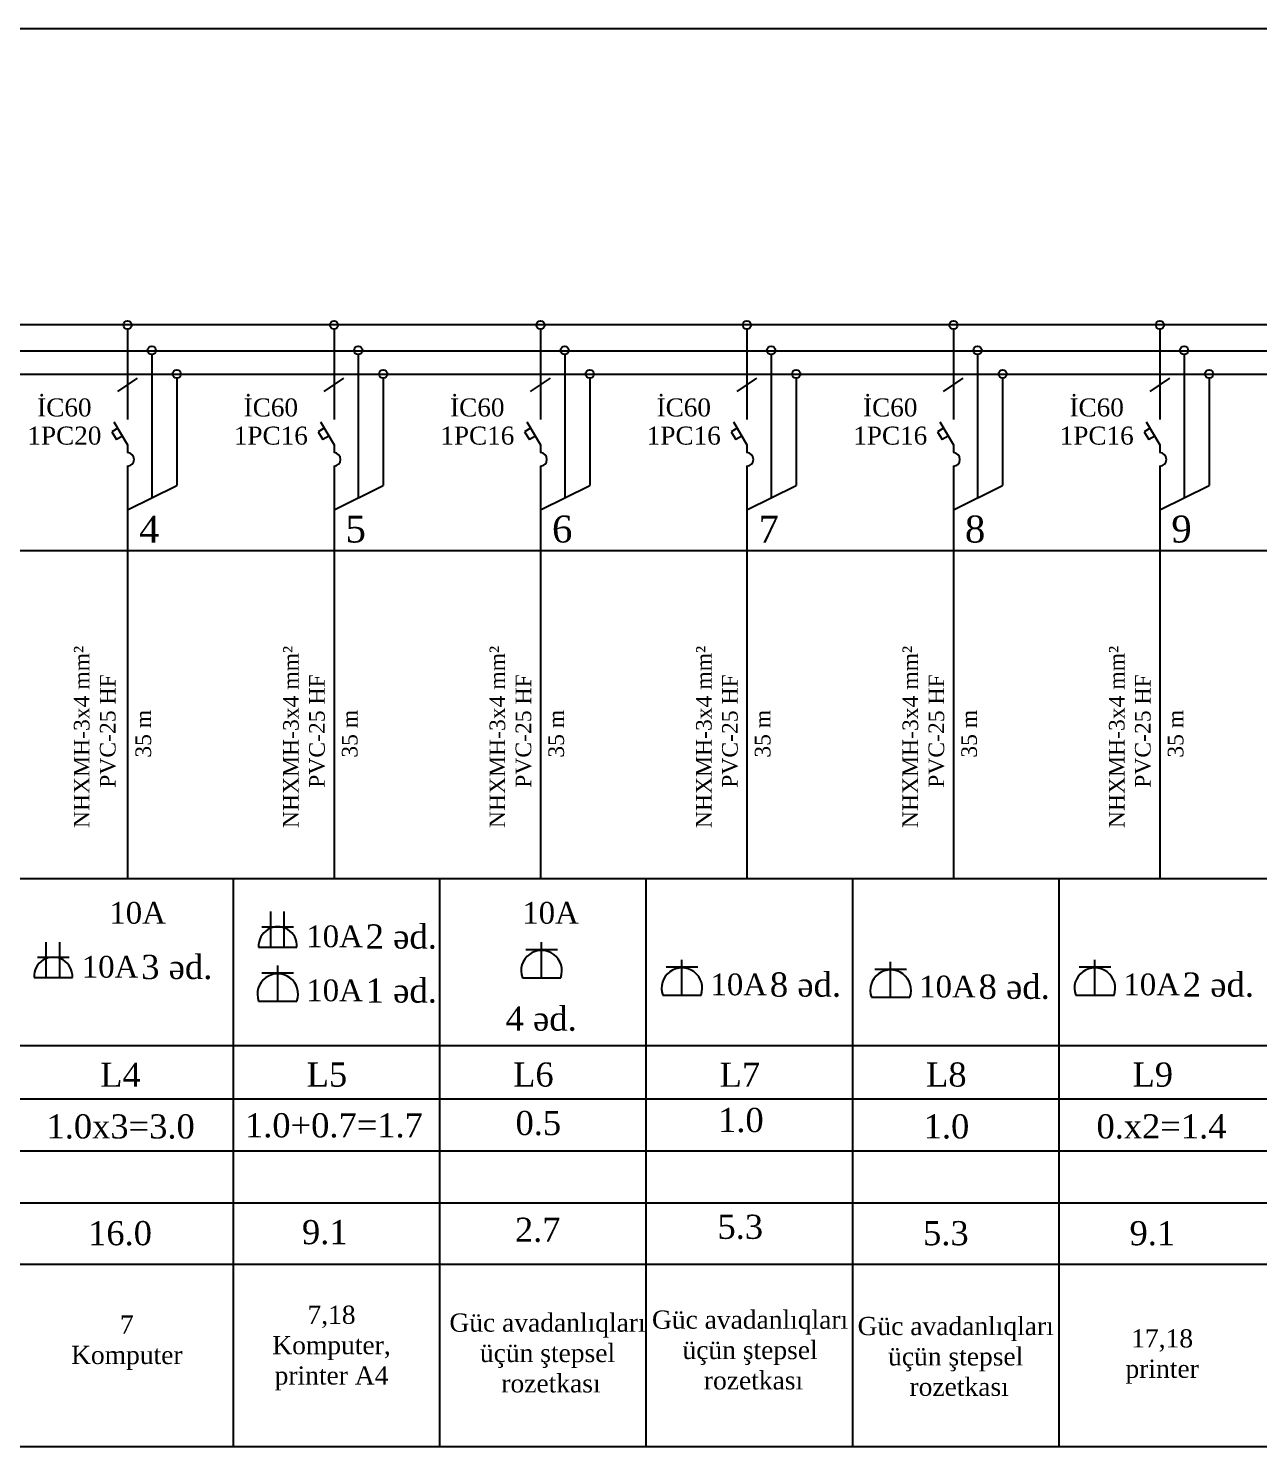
# Model space of a CAD drawing. Header units: millimetres. Extents: x 42452 to 2852333, y -419346 to 834876.
# Drawn here: x 2598011 to 2608749, y 223321 to 235696 of the extents above; entities that cross this region are included whole.
import ezdxf

# ---------------------------------------------------------------- set-up
doc = ezdxf.new("R2010")
doc.units = ezdxf.units.MM
doc.layers.add('1111', color=7, linetype='Continuous')
doc.layers.add('Elektrik isiqlandirma_Lightening.ET-XET', color=7, linetype='Continuous')
doc.styles.add('GENERATED_STYLE_3', font='ARIAALB2.TTF')

# ---------------------------------------------------------------- blocks, each defined once
blk = doc.blocks.new('Line_167', base_point=(156363518, 84643528))
at = {"layer": 'Elektrik isiqlandirma_Lightening.ET-XET', "linetype": 'Continuous'}
blk.add_line((156363518, 84643483), (156363518, 84642531), dxfattribs=at)
blk.add_circle((156363518, 84643528), 44.2, dxfattribs=at)
blk = doc.blocks.new('Line_168', base_point=(156364038, 84643010))
at = {"layer": 'Elektrik isiqlandirma_Lightening.ET-XET', "linetype": 'Continuous'}
blk.add_line((156364038, 84642966), (156364038, 84641833), dxfattribs=at)
blk.add_circle((156364038, 84643010), 44.2, dxfattribs=at)
blk = doc.blocks.new('Line_169', base_point=(156363773, 84643259))
at = {"layer": 'Elektrik isiqlandirma_Lightening.ET-XET', "linetype": 'Continuous'}
blk.add_line((156363773, 84643215), (156363773, 84642531), dxfattribs=at)
blk.add_circle((156363773, 84643259), 44.2, dxfattribs=at)
blk = doc.blocks.new('cdvgjyfv fvuf ufu')
at = {"layer": '1111', "color": 0, "ltscale": 20}
for p, q in [((0, 0), (0, 840)), ((-375, 670), (375, 670)), ((-454, 0), (454, 0))]:
    blk.add_line(p, q, dxfattribs=at)
blk.add_arc((0, 165), 483, 340.0346, 199.9654, dxfattribs=at)

msp = doc.modelspace()

# ---------------------------------------------------------------- linework, layer by layer
at = {"color": 92, "lineweight": 25}
for p, q in [((2600126.6275, 227679.90028), (2600126.6275, 227989.50272)), ((2600244.62172, 227679.90028), (2600244.62172, 227989.50272)), ((2600049.91721, 227857.26795), (2600326.31866, 227857.26795)), ((2598167.09217, 227414.26757), (2598167.09217, 227723.87001)), ((2598285.08639, 227414.26757), (2598285.08639, 227723.87001)), ((2598090.38188, 227591.63524), (2598366.78333, 227591.63524)), ((2600020.99747, 227679.90028), (2600355.23841, 227679.90028)), ((2598061.46214, 227414.26757), (2598395.70308, 227414.26757))]:
    msp.add_line(p, q, dxfattribs=at)
at = {"linetype": 'Continuous'}
for centre in [(2598874.38759, 231934.14188), (2600676.31693, 231934.14188), (2602478.24628, 231934.14188), (2604280.17562, 231934.14188), (2606082.10497, 231934.14188), (2607884.03431, 231934.14188)]:
    msp.add_arc(centre, 59.57369, 272.96227837, 87.03772163, dxfattribs=at)
at = {"color": 92, "lineweight": 25}
for centre in [(2600188.11794, 227689.8521), (2598228.58261, 227424.21939)]:
    msp.add_ellipse(centre, major_axis=(-167.41652, 0), ratio=0.9999959924, start_param=3.0821138772, end_param=6.3426640837, dxfattribs=at)
at = {"layer": 'Elektrik isiqlandirma_Lightening.ET-XET', "linetype": 'Continuous'}
for p, q in [((2592081.1156, 235695.67184), (2627930.7253, 235695.67184)), ((2592335.16356, 233111.82788), (2627930.7253, 233111.82788)), ((2592335.16356, 232881.96878), (2627930.7253, 232881.96878)), ((2592335.16356, 232678.23004), (2627930.7253, 232678.23004)), ((2598791.11488, 232526.18818), (2598963.46286, 232643.23177)), ((2600593.04423, 232526.18818), (2600765.39221, 232643.23177)), ((2602394.97357, 232526.18818), (2602567.32155, 232643.23177)), ((2604196.90292, 232526.18818), (2604369.2509, 232643.23177)), ((2605998.83226, 232526.18818), (2606171.18024, 232643.23177)), ((2607800.76161, 232526.18818), (2607973.10959, 232643.23177)), ((2599088.49912, 232284.11692), (2599088.49912, 231600.00411)), ((2600890.42847, 232284.11692), (2600890.42847, 231600.00411)), ((2602692.35781, 232284.11692), (2602692.35781, 231600.00411)), ((2604494.28716, 232284.11692), (2604494.28716, 231600.00411)), ((2606296.2165, 232284.11692), (2606296.2165, 231600.00411)), ((2608098.14585, 232284.11692), (2608098.14585, 231600.00411)), ((2598791.26209, 232206.24584), (2598738.79713, 232176.68004)), ((2598738.79713, 232176.68004), (2598780.07511, 232107.29479)), ((2598758.57132, 232261.19662), (2598877.46626, 232061.34298)), ((2600593.19144, 232206.24584), (2600540.72647, 232176.68004)), ((2600540.72647, 232176.68004), (2600582.00445, 232107.29479)), ((2600560.50066, 232261.19662), (2600679.3956, 232061.34298)), ((2602395.12078, 232206.24584), (2602342.65582, 232176.68004)), ((2602342.65582, 232176.68004), (2602383.9338, 232107.29479)), ((2602362.43001, 232261.19662), (2602481.32495, 232061.34298)), ((2604197.05013, 232206.24584), (2604144.58516, 232176.68004)), ((2604144.58516, 232176.68004), (2604185.86314, 232107.29479)), ((2604164.35935, 232261.19662), (2604283.25429, 232061.34298)), ((2605998.97947, 232206.24584), (2605946.51451, 232176.68004)), ((2605946.51451, 232176.68004), (2605987.79249, 232107.29479)), ((2605966.2887, 232261.19662), (2606085.18364, 232061.34298)), ((2607800.90882, 232206.24584), (2607748.44385, 232176.68004)), ((2607748.44385, 232176.68004), (2607789.72183, 232107.29479)), ((2607768.21804, 232261.19662), (2607887.11298, 232061.34298)), ((2598832.54007, 232136.86059), (2598780.07511, 232107.29479)), ((2598877.46626, 232061.34298), (2598877.46626, 231993.63597)), ((2600634.46942, 232136.86059), (2600582.00445, 232107.29479)), ((2600679.3956, 232061.34298), (2600679.3956, 231993.63597)), ((2602436.39876, 232136.86059), (2602383.9338, 232107.29479)), ((2602481.32495, 232061.34298), (2602481.32495, 231993.63597)), ((2604238.32811, 232136.86059), (2604185.86314, 232107.29479)), ((2604283.25429, 232061.34298), (2604283.25429, 231993.63597)), ((2606040.25745, 232136.86059), (2605987.79249, 232107.29479)), ((2606085.18364, 232061.34298), (2606085.18364, 231993.63597)), ((2607842.1868, 232136.86059), (2607789.72183, 232107.29479)), ((2607887.11298, 232061.34298), (2607887.11298, 231993.63597)), ((2598877.46626, 231878.24307), (2598877.46626, 228278.921)), ((2600679.3956, 231878.24307), (2600679.3956, 228278.921)), ((2602481.32495, 231878.24307), (2602481.32495, 228278.921)), ((2604283.25429, 231878.24307), (2604283.25429, 228278.921)), ((2606085.18364, 231878.24307), (2606085.18364, 228278.921)), ((2607887.11298, 231878.24307), (2607887.11298, 228278.921)), ((2598877.46626, 231495.81807), (2599307.12278, 231707.9377)), ((2600679.3956, 231495.81807), (2601109.05212, 231707.9377)), ((2602481.32495, 231495.81807), (2602910.98147, 231707.9377)), ((2604283.25429, 231495.81807), (2604712.91081, 231707.9377)), ((2606085.18364, 231495.81807), (2606514.84016, 231707.9377)), ((2607887.11298, 231495.81807), (2608316.7695, 231707.9377)), ((2625145.1755, 231138.40145), (2588719.22769, 231138.40145)), ((2588714.43095, 228278.921), (2627930.7253, 228278.921)), ((2599801.07875, 223321.0444), (2599801.07875, 228278.921)), ((2601603.00809, 223321.0444), (2601603.00809, 228278.921)), ((2603404.93744, 223321.0444), (2603404.93744, 228278.921)), ((2605206.86678, 223321.0444), (2605206.86678, 228278.921)), ((2607008.47753, 223321.921), (2607008.47753, 228278.921)), ((2589456.57772, 226819.72174), (2627930.7253, 226819.72174)), ((2589456.57772, 226354.91467), (2627930.7253, 226354.91467)), ((2589456.57772, 225901.80399), (2627930.7253, 225901.80399)), ((2589456.57772, 225449.57127), (2627930.7253, 225449.57127)), ((2589456.57772, 224912.84081), (2627930.7253, 224912.84081)), ((2588714.43095, 223321.0444), (2627930.7253, 223321.0444))]:
    msp.add_line(p, q, dxfattribs=at)

# ---------------------------------------------------------------- block references
at = {"color": 92, "lineweight": 25, "xscale": 0.3684981411695097, "yscale": 0.3684966643921281, "zscale": 0.3684967944412932}
for p in [(2602490.11981, 227412.37497), (2603715.66766, 227260.24785), (2607319.52635, 227260.24785), (2600188.11794, 227208.3623), (2605537.25486, 227241.58272)]:
    msp.add_blockref('cdvgjyfv fvuf ufu', p, dxfattribs=at)
at = {"layer": 'Elektrik isiqlandirma_Lightening.ET-XET', "linetype": 'Continuous', "xscale": 0.8259916270630292, "yscale": 0.8259916270630292, "zscale": 0.8259916270630292}
for name, p in [('Line_167', (2598877.28887, 233107.6928)), ('Line_167', (2600679.21822, 233107.6928)), ('Line_167', (2602481.14756, 233107.6928)), ('Line_167', (2604283.07691, 233107.6928)), ('Line_167', (2606085.00625, 233107.6928)), ('Line_167', (2607886.9356, 233107.6928)), ('Line_169', (2599088.49912, 232885.87338)), ('Line_169', (2600890.42847, 232885.87338)), ('Line_169', (2602692.35781, 232885.87338)), ('Line_169', (2604494.28716, 232885.87338)), ('Line_169', (2606296.2165, 232885.87338)), ('Line_169', (2608098.14585, 232885.87338)), ('Line_168', (2599307.12278, 232679.92869)), ('Line_168', (2601109.05212, 232679.92869)), ('Line_168', (2602910.98147, 232679.92869)), ('Line_168', (2604712.91081, 232679.92869)), ('Line_168', (2606514.84016, 232679.92869)), ('Line_168', (2608316.7695, 232679.92869))]:
    msp.add_blockref(name, p, dxfattribs=at)

# ---------------------------------------------------------------- texts
at = {"layer": 'Elektrik isiqlandirma_Lightening.ET-XET', "linetype": 'Continuous', "char_height": 157.0550408, "width": 831.0558875, "attachment_point": 5, "line_spacing_factor": 0.938829, "style": 'GENERATED_STYLE_3'}
for s, insert in [('\\A1;{\\fTimes New Roman|b0|i0|c0|p18;İ\\fTimes New Roman|b0|i0|c204|p18;C60\\P1PC\\fTimes New Roman|b0|i0|c0|p18;20}', (2598325.94713, 232264.14872)), ('\\A1;{\\fTimes New Roman|b0|i0|c204|p18;İC60\\P1PC16}', (2600127.87647, 232264.14872)), ('\\A1;{\\fTimes New Roman|b0|i0|c204|p18;İC60\\P1PC16}', (2601929.80582, 232264.14872)), ('\\A1;{\\fTimes New Roman|b0|i0|c0|p18;İ\\fTimes New Roman|b0|i0|c204|p18;C60\\P1PC\\fTimes New Roman|b0|i0|c0|p18;16}', (2603731.73516, 232264.14872)), ('\\A1;{\\fTimes New Roman|b0|i0|c204|p18;İC60\\P1PC16}', (2605533.66451, 232264.14872)), ('\\A1;{\\fTimes New Roman|b0|i0|c0|p18;İ\\fTimes New Roman|b0|i0|c204|p18;C60\\P1PC\\fTimes New Roman|b0|i0|c0|p18;16}', (2607335.59385, 232264.14872))]:
    msp.add_mtext(s, dxfattribs=dict(at, insert=insert))
at = {"layer": 'Elektrik isiqlandirma_Lightening.ET-XET', "color": 3, "linetype": 'Continuous', "attachment_point": 5, "style": 'GENERATED_STYLE_3'}
for s, insert, char_height, width in [('\\A1;{\\fTimes New Roman|b0|i0|c204|p18;4}', (2599066.84333, 231325.6984), 235.0916651, 596.7848819), ('\\A1;{\\fTimes New Roman|b0|i0|c204|p18;5}', (2600868.77268, 231325.6984), 235.0916651, 596.7848819), ('\\A1;{\\fTimes New Roman|b0|i0|c204|p18;6}', (2602670.70202, 231325.6984), 235.0916651, 596.7848819), ('\\A1;{\\fTimes New Roman|b0|i0|c204|p18;7}', (2604472.63137, 231325.6984), 235.0916651, 596.7848819), ('\\A1;{\\fTimes New Roman|b0|i0|c204|p18;8}', (2606274.37194, 231325.1597), 235.0500985, 596.6793644), ('\\A1;{\\fTimes New Roman|b0|i0|c204|p18;9}', (2608076.17146, 231325.6984), 235.0916651, 596.7848819), ('\\A1;{\\fTimes New Roman|b0|i0|c238|p18;L\\fTimes New Roman|b0|i0|c204|p18;4}', (2598815.4253, 226565.88426), 210.7009078, 331.3184427), ('\\A1;{\\fTimes New Roman|b0|i0|c238|p18;L\\fTimes New Roman|b0|i0|c204|p18;5}', (2600617.35465, 226565.88426), 210.7009078, 331.3184427), ('\\A1;{\\fTimes New Roman|b0|i0|c238|p18;L\\fTimes New Roman|b0|i0|c204|p18;6}', (2602419.28399, 226565.88426), 210.7009078, 331.3184427), ('\\A1;{\\fTimes New Roman|b0|i0|c238|p18;L\\fTimes New Roman|b0|i0|c204|p18;7}', (2604221.21334, 226565.88426), 210.7009078, 331.3184427), ('\\A1;{\\fTimes New Roman|b0|i0|c238|p18;L\\fTimes New Roman|b0|i0|c0|p18;8}', (2606023.14268, 226565.88426), 210.7009078, 331.3184427), ('\\A1;{\\fTimes New Roman|b0|i0|c238|p18;L\\fTimes New Roman|b0|i0|c0|p18;9}', (2607825.07203, 226565.88426), 210.7009078, 331.3184427)]:
    msp.add_mtext(s, dxfattribs=dict(at, insert=insert, char_height=char_height, width=width))
at = {"layer": 'Elektrik isiqlandirma_Lightening.ET-XET', "linetype": 'Continuous', "attachment_point": 2, "rotation": 90, "style": 'GENERATED_STYLE_3'}
for s, insert, char_height in [('{\\fTimes New Roman|b0|i0|c238|p18;\\C7; \\fTimes New Roman|b0|i0|c204|p18;\\C0;NHXMH-3х\\fTimes New Roman|b0|i0|c238|p18;4\\C7; mm²\\fTimes New Roman|b0|i0|c204|p18;\\C0;\\P\\fTimes New Roman|b0|i0|c238|p18;\\C7;   PVC-25 \\fTimes New Roman|b0|i0|c204|p18;\\C0;H\\fTimes New Roman|b0|i0|c238|p18;\\C7;F}', (2598408.56136, 229487.19524), 136.38760296), ('{\\fTimes New Roman|b0|i0|c238|p18;\\C7; \\fTimes New Roman|b0|i0|c204|p18;\\C0;NHXMH-3х\\fTimes New Roman|b0|i0|c238|p18;4\\C7; mm²\\fTimes New Roman|b0|i0|c204|p18;\\C0;\\P\\fTimes New Roman|b0|i0|c238|p18;\\C7;   PVC-25 \\fTimes New Roman|b0|i0|c204|p18;\\C0;H\\fTimes New Roman|b0|i0|c238|p18;\\C7;F}', (2600234.54215, 229487.19524), 136.38760296), ('{\\fTimes New Roman|b0|i0|c238|p18;\\C7; \\fTimes New Roman|b0|i0|c204|p18;\\C0;NHXMH-3х\\fTimes New Roman|b0|i0|c238|p18;4\\C7; mm²\\fTimes New Roman|b0|i0|c204|p18;\\C0;\\P\\fTimes New Roman|b0|i0|c238|p18;\\C7;   PVC-25 \\fTimes New Roman|b0|i0|c204|p18;\\C0;H\\fTimes New Roman|b0|i0|c238|p18;\\C7;F}', (2602036.47149, 229487.19524), 136.38760296), ('{\\fTimes New Roman|b0|i0|c238|p18;\\C7; \\fTimes New Roman|b0|i0|c204|p18;\\C0;NHXMH-3х\\fTimes New Roman|b0|i0|c238|p18;4\\C7; mm²\\fTimes New Roman|b0|i0|c204|p18;\\C0;\\P\\fTimes New Roman|b0|i0|c238|p18;\\C7;   PVC-25 \\fTimes New Roman|b0|i0|c204|p18;\\C0;H\\fTimes New Roman|b0|i0|c238|p18;\\C7;F}', (2603838.40084, 229487.19524), 136.38760296), ('{\\fTimes New Roman|b0|i0|c238|p18;\\C7; \\fTimes New Roman|b0|i0|c204|p18;\\C0;NHXMH-3х\\fTimes New Roman|b0|i0|c238|p18;4\\C7; mm²\\fTimes New Roman|b0|i0|c204|p18;\\C0;\\P\\fTimes New Roman|b0|i0|c238|p18;\\C7;   PVC-25 \\fTimes New Roman|b0|i0|c204|p18;\\C0;H\\fTimes New Roman|b0|i0|c238|p18;\\C7;F}', (2605640.33018, 229487.19524), 136.38760296), ('{\\fTimes New Roman|b0|i0|c238|p18;\\C7; \\fTimes New Roman|b0|i0|c204|p18;\\C0;NHXMH-3х\\fTimes New Roman|b0|i0|c238|p18;4\\C7; mm²\\fTimes New Roman|b0|i0|c204|p18;\\C0;\\P\\fTimes New Roman|b0|i0|c238|p18;\\C7;   PVC-25 \\fTimes New Roman|b0|i0|c204|p18;\\C0;H\\fTimes New Roman|b0|i0|c238|p18;\\C7;F}', (2607442.25953, 229487.19524), 136.38760296), ('\\A1;{\\fTimes New Roman|b0|i0|c204|p18;35 m}', (2598945.94967, 229540.9171), 136.387603), ('\\A1;{\\fTimes New Roman|b0|i0|c204|p18;35 m}', (2600747.87901, 229540.9171), 136.387603), ('\\A1;{\\fTimes New Roman|b0|i0|c204|p18;35 m}', (2602549.80836, 229540.9171), 136.387603), ('\\A1;{\\fTimes New Roman|b0|i0|c204|p18;35 m}', (2604351.7377, 229540.9171), 136.387603), ('\\A1;{\\fTimes New Roman|b0|i0|c204|p18;35 m}', (2606153.66705, 229540.9171), 136.387603), ('\\A1;{\\fTimes New Roman|b0|i0|c204|p18;35 m}', (2607955.59639, 229540.9171), 136.387603)]:
    msp.add_mtext(s, dxfattribs=dict(at, insert=insert, char_height=char_height))
at = {"layer": 'Elektrik isiqlandirma_Lightening.ET-XET', "color": 7, "linetype": 'Continuous', "attachment_point": 5, "style": 'GENERATED_STYLE_3'}
for s, insert, char_height in [('\\A1;{\\fTimes New Roman|b0|i0|c204|p18;10\\fTimes New Roman|b0|i0|c238|p18;A}', (2598964.90899, 227977.15474), 189.8205617), ('\\A1;{\\fTimes New Roman|b0|i0|c204|p18;10\\fTimes New Roman|b0|i0|c238|p18;A}', (2602568.76768, 227977.15474), 189.8205617), ('\\A1;{\\fTimes New Roman|b0|i0|c204|p18;10\\fTimes New Roman|b0|i0|c238|p18;A}', (2600683.77934, 227772.17061), 189.8205617), ('\\A1;{\\fTimes New Roman|b0|i0|c204|p18;2 \\fTimes New Roman|b0|i0|c238|p18;əd\\fTimes New Roman|b0|i0|c204|p18;.\\fTimes New Roman|b0|i0|c238|p18;  }', (2601266.17571, 227769.89151), 211.85324408), ('\\A1;{\\fTimes New Roman|b0|i0|c204|p18;10\\fTimes New Roman|b0|i0|c238|p18;A}', (2598724.24401, 227506.5379), 189.8205617), ('\\A1;{\\fTimes New Roman|b0|i0|c0|p18;3\\fTimes New Roman|b0|i0|c204|p18; \\fTimes New Roman|b0|i0|c238|p18;əd\\fTimes New Roman|b0|i0|c204|p18;.\\fTimes New Roman|b0|i0|c238|p18;  }', (2599306.64038, 227504.25879), 211.85324408), ('\\A1;{\\fTimes New Roman|b0|i0|c204|p18;10\\fTimes New Roman|b0|i0|c238|p18;A}', (2604211.32906, 227352.51818), 189.8205617), ('\\A1;{\\fTimes New Roman|b0|i0|c0|p18;8\\fTimes New Roman|b0|i0|c204|p18; \\fTimes New Roman|b0|i0|c238|p18;əd\\fTimes New Roman|b0|i0|c204|p18;.\\fTimes New Roman|b0|i0|c238|p18;  }', (2604793.72543, 227350.23908), 211.85324408), ('\\A1;{\\fTimes New Roman|b0|i0|c0|p18;8\\fTimes New Roman|b0|i0|c204|p18; \\fTimes New Roman|b0|i0|c238|p18;əd\\fTimes New Roman|b0|i0|c204|p18;.\\fTimes New Roman|b0|i0|c238|p18;  }', (2606615.31263, 227331.57394), 211.85324408), ('\\A1;{\\fTimes New Roman|b0|i0|c204|p18;10\\fTimes New Roman|b0|i0|c238|p18;A}', (2607815.18775, 227352.51818), 189.8205617), ('\\A1;{\\fTimes New Roman|b0|i0|c0|p18;2\\fTimes New Roman|b0|i0|c204|p18; \\fTimes New Roman|b0|i0|c238|p18;əd\\fTimes New Roman|b0|i0|c204|p18;.\\fTimes New Roman|b0|i0|c238|p18;  }', (2608397.58412, 227350.23908), 211.85324408), ('\\A1;{\\fTimes New Roman|b0|i0|c204|p18;10\\fTimes New Roman|b0|i0|c238|p18;A}', (2600683.77934, 227300.63263), 189.8205617), ('\\A1;{\\fTimes New Roman|b0|i0|c0|p18;1\\fTimes New Roman|b0|i0|c204|p18; \\fTimes New Roman|b0|i0|c238|p18;əd\\fTimes New Roman|b0|i0|c204|p18;.\\fTimes New Roman|b0|i0|c238|p18;  }', (2601266.17571, 227298.35353), 211.85324408), ('\\A1;{\\fTimes New Roman|b0|i0|c204|p18;10\\fTimes New Roman|b0|i0|c238|p18;A}', (2606032.91627, 227333.85304), 189.8205617), ('\\A1;{\\fTimes New Roman|b0|i0|c0|p18;4\\fTimes New Roman|b0|i0|c204|p18; \\fTimes New Roman|b0|i0|c238|p18;əd\\fTimes New Roman|b0|i0|c204|p18;.\\fTimes New Roman|b0|i0|c238|p18;  }', (2602487.13152, 227053.74828), 211.85324408)]:
    msp.add_mtext(s, dxfattribs=dict(at, insert=insert, char_height=char_height))
at = {"layer": 'Elektrik isiqlandirma_Lightening.ET-XET', "linetype": 'Continuous', "char_height": 210.7009078, "attachment_point": 5, "style": 'GENERATED_STYLE_3'}
for s, insert, width in [('\\A1;{\\fTimes New Roman|b0|i0|c204|p18;1.0\\fTimes New Roman|b0|i0|c0|p18;x3=3.0}', (2598816.92307, 226112.97894), 804.2062468), ('\\A1;{\\fTimes New Roman|b0|i0|c204|p18;5.3}', (2604224.7595, 225237.25946), 712.0063638), ('\\A1;{\\fTimes New Roman|b0|i0|c0|p18;16.0}', (2598811.54059, 225181.35562), 712.0063638), ('\\A1;{\\fTimes New Roman|b0|i0|c204|p18;9.1}', (2600598.60817, 225190.67058), 712.0063638), ('\\A1;{\\fTimes New Roman|b0|i0|c204|p18;2.7}', (2602457.05075, 225211.15997), 712.0063638), ('\\A1;{\\fTimes New Roman|b0|i0|c204|p18;5.3}', (2606019.25797, 225181.35562), 712.0063638), ('\\A1;{\\fTimes New Roman|b0|i0|c204|p18;9.1}', (2607821.18731, 225181.35562), 712.0063638)]:
    msp.add_mtext(s, dxfattribs=dict(at, insert=insert, width=width))
at = {"layer": 'Elektrik isiqlandirma_Lightening.ET-XET', "linetype": 'Continuous', "attachment_point": 5, "style": 'GENERATED_STYLE_3'}
for s, insert, char_height in [('\\A1;{\\fTimes New Roman|b0|i0|c204|p18;1.0+0.7=1.7}', (2600678.41352, 226122.64811), 210.7009078), ('\\A1;{\\fTimes New Roman|b0|i0|c204|p18;0.5}', (2602462.43323, 226142.78328), 210.7009078), ('\\A1;{\\fTimes New Roman|b0|i0|c204|p18;1.0}', (2604230.14199, 226168.88277), 210.7009078), ('\\A1;{\\fTimes New Roman|b0|i0|c204|p18;1.0}', (2606024.64045, 226112.97894), 210.7009078), ('\\A1;{\\fTimes New Roman|b0|i0|c204|p18;0.\\fTimes New Roman|b0|i0|c0|p18;x2\\fTimes New Roman|b0|i0|c204|p18;=1.\\fTimes New Roman|b0|i0|c0|p18;4}', (2607900.99267, 226113.33315), 210.70090785)]:
    msp.add_mtext(s, dxfattribs=dict(at, insert=insert, char_height=char_height))
at = {"layer": 'Elektrik isiqlandirma_Lightening.ET-XET', "color": 7, "linetype": 'Continuous', "char_height": 158.8918572, "attachment_point": 5, "style": 'GENERATED_STYLE_3'}
for s, insert, width in [('\\A1;{\\fTimes New Roman|b0|i0|c204|p18;7,18\\P\\fTimes New Roman|b0|i0|c238|p18;Komputer\\C256;, \\fTimes New Roman|b0|i0|c204|p18;printer A4}', (2600657.28707, 224181.03794), 1484.841068), ('\\A1;{\\fTimes New Roman|b0|i0|c238|p18;Güc avadanlıqları \\fTimes New Roman|b0|i0|c204|p18;\\P\\fTimes New Roman|b0|i0|c238|p18;üçün ştepsel\\fTimes New Roman|b0|i0|c204|p18;\\P\\fTimes New Roman|b0|i0|c238|p18; rozetkası}', (2602542.64914, 224137.03257), 10493.8101362), ('\\A1;{\\fTimes New Roman|b0|i0|c238|p18;Güc avadanlıqları \\fTimes New Roman|b0|i0|c204|p18;\\P\\fTimes New Roman|b0|i0|c238|p18;üçün ştepsel\\fTimes New Roman|b0|i0|c204|p18;\\P\\fTimes New Roman|b0|i0|c238|p18; rozetkası}', (2604310.35789, 224163.13207), 10493.8101362), ('\\A1;{\\fTimes New Roman|b0|i0|c204|p18;7\\fTimes New Roman|b0|i0|c0|p18;\\P\\fTimes New Roman|b0|i0|c238|p18;Komputer}', (2598870.91888, 224227.78177), 1484.841068), ('\\A1;{\\fTimes New Roman|b0|i0|c238|p18;Güc avadanlıqları \\fTimes New Roman|b0|i0|c204|p18;\\P\\fTimes New Roman|b0|i0|c238|p18;üçün ştepsel\\fTimes New Roman|b0|i0|c204|p18;\\P\\fTimes New Roman|b0|i0|c238|p18; rozetkası}', (2606104.85636, 224107.22823), 10493.8101362), ('\\A1;{\\fTimes New Roman|b0|i0|c0|p18;1\\fTimes New Roman|b0|i0|c204|p18;7,18\\P\\C256;printer }', (2607906.7857, 224107.22823), 1484.841068)]:
    msp.add_mtext(s, dxfattribs=dict(at, insert=insert, width=width))

doc.saveas('drawing.dxf')
